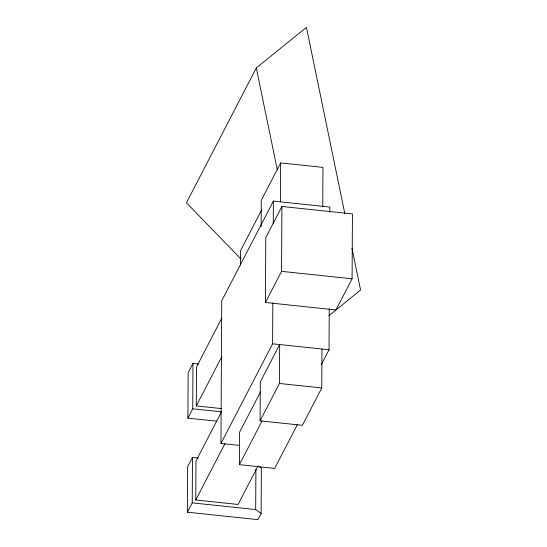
<?xml version="1.0" encoding="UTF-8"?>
<svg xmlns="http://www.w3.org/2000/svg" width="547" height="547" viewBox="0 0 547 547"><rect width="100%" height="100%" fill="white"/><g stroke="black" fill="none" stroke-linecap="round" stroke-linejoin="round"><path stroke-width="0.82" d="M258.656 466.085L261.37 468.013L261.124 513.421L257.897 519.65L187.375 512.197L187.628 466.789L192.469 457.442L198.39 458.071M216.776 421.183L187.894 418.134L188.141 372.719L192.982 363.379L198.903 364.008M187.375 512.197L192.223 502.857L192.469 457.442M187.894 418.134L192.735 408.794L192.982 363.379M257.91 466.188L238.075 504.457L195.764 499.985L195.976 461.059L221.255 412.294M221.665 408.602L196.277 405.922L196.489 366.996L221.767 318.224M239.483 445.408L220.961 443.453L221.733 300.734L273.384 201.091L329.8 207.053L329.773 212.181M297.322 424.711L274.669 468.403L239.408 464.676L239.586 432.246L260.673 391.563M240.502 265.11L240.577 250.601L261.664 209.918M261.124 513.421L255.688 509.565L255.907 469.196M260.078 420.841L260.29 381.922L279.661 344.555L279.449 383.474L260.078 420.841L302.388 425.313L321.759 387.946L321.971 349.027M261.138 226.506L261.281 200.277L280.652 162.91L322.962 167.382L322.751 206.308M265.425 302.484L265.78 237.61L281.917 206.472L352.439 213.925L352.083 278.792L335.94 309.937L265.425 302.484L281.561 271.346L281.917 206.472M220.961 443.453L272.604 343.81L272.83 302.785M273.268 223.306L273.384 201.091M280.44 201.836L280.652 162.91M321.198 364.87L329.02 349.772L329.246 308.747M344.883 213.904L306.429 27.35L256.311 67.951L186.424 202.78L241.022 259.059M196.277 405.922L221.945 356.398M195.764 499.985L224.933 443.713M239.408 464.676L262.061 420.985M328.925 315.674L360.576 290.033L351.953 248.201M281.561 271.346L352.083 278.792M272.604 343.81L329.02 349.772M279.449 383.474L321.759 387.946M192.735 408.794L221.508 411.829M192.223 502.857L255.688 509.565M256.311 67.951L277.35 170.014"/></g></svg>
